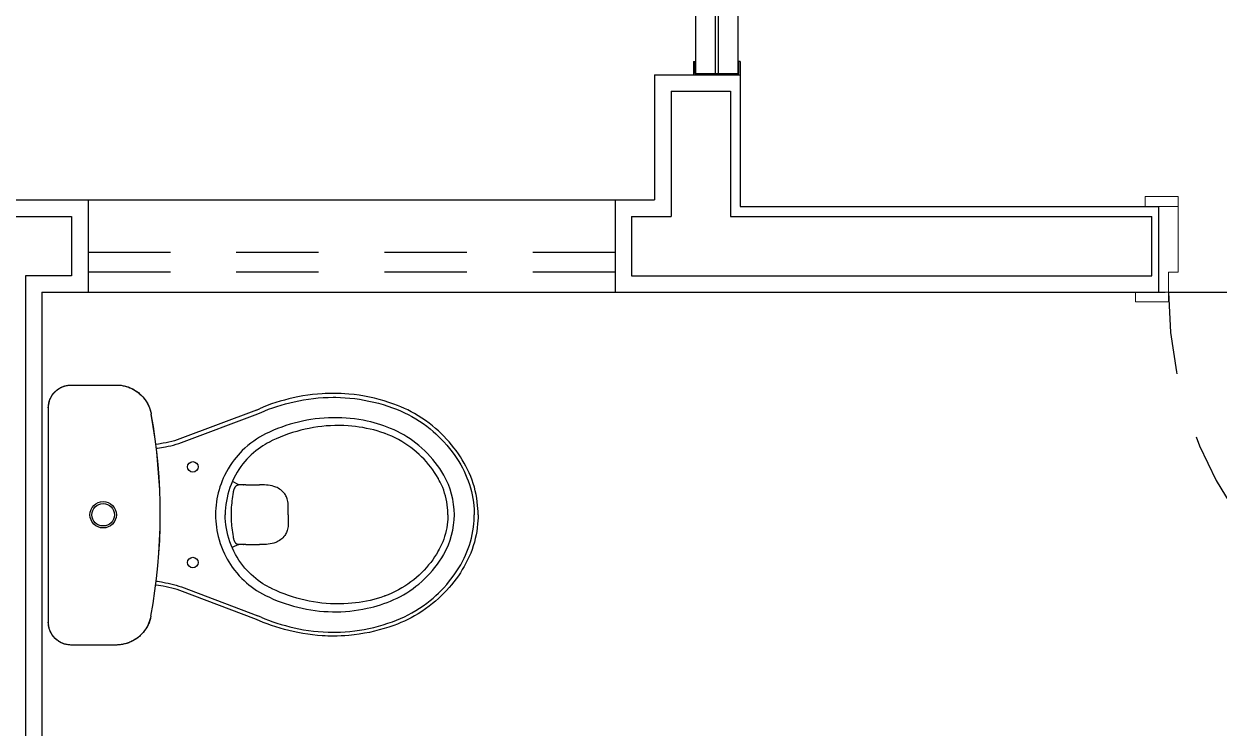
# Model space of a CAD drawing. Header units: millimetres. Extents: x 188.6 to 263.2, y 40.1 to 120.1.
# Drawn here: x 189.582 to 191.396, y 115.987 to 117.057 of the extents above; entities that cross this region are included whole.
import ezdxf

# ---------------------------------------------------------------- set-up
doc = ezdxf.new("R2010")
doc.units = ezdxf.units.MM
doc.linetypes.add('XREF-TIPO$0$HIDDEN2', pattern=[0.1875, 0.125, -0.0625])
doc.layers.add('ARQ', color=8, linetype='Continuous')

# ---------------------------------------------------------------- blocks, each defined once
blk = doc.blocks.new('XREF-TIPO$0$P909+cd00_p-flat-1')
at = {"color": 0}
for p, q in [((0.162, 0), (-0.162, 0)), ((0.162, 0), (0.162, -0.0003)), ((-0.1633, -0.0003), (-0.1633, -0.0003)), ((0.162, -0.0003), (0.162, -0.0003)), ((-0.1982, -0.1031), (-0.1982, -0.0352)), ((-0.1982, -0.0352), (-0.1982, -0.0352)), ((-0.1982, -0.1031), (-0.1982, -0.0352)), ((0.1968, -0.0352), (0.1968, -0.1036)), ((0.1968, -0.0352), (0.1968, -0.0352)), ((0.1968, -0.0352), (0.1968, -0.1036)), ((-0.1982, -0.1031), (-0.1982, -0.1031)), ((0.1968, -0.1036), (0.1968, -0.1036)), ((-0.1542, -0.156), (-0.1542, -0.1561)), ((0.1527, -0.1565), (0.1527, -0.1565)), ((-0.1593, -0.3162), (-0.1154, -0.2002)), ((-0.1099, -0.2023), (-0.1537, -0.3183)), ((0.1094, -0.2023), (0.1532, -0.3183)), ((0.1588, -0.3162), (0.115, -0.2002)), ((-0.0002, -0.2691), (-0.0002, -0.2689)), ((-0.0454, -0.2892), (-0.0499, -0.2795)), ((-0.0455, -0.2967), (-0.0455, -0.2893)), ((0.045, -0.2893), (0.0503, -0.2799)), ((0.045, -0.2967), (0.045, -0.2893)), ((-0.0455, -0.2967), (-0.0455, -0.2969)), ((-0.0455, -0.2969), (-0.0455, -0.2967)), ((-0.0455, -0.3002), (-0.0455, -0.2969)), ((-0.0455, -0.3002), (-0.0455, -0.3208)), ((0.045, -0.2967), (0.045, -0.2969)), ((0.045, -0.2969), (0.045, -0.2967)), ((0.045, -0.3002), (0.045, -0.2969)), ((0.045, -0.3002), (0.045, -0.3208)), ((-0.0455, -0.3283), (-0.0455, -0.3208)), ((0.045, -0.3283), (0.045, -0.3208)), ((0.1611, -0.3201), (0.1611, -0.3201)), ((-0.1109, -0.3364), (-0.1107, -0.3361)), ((-0.1105, -0.3363), (-0.1107, -0.3366)), ((0.1102, -0.3366), (0.11, -0.3363)), ((0.1104, -0.3364), (0.1102, -0.3361)), ((-0.0002, -0.3643), (-0.0158, -0.3643)), ((-0.0002, -0.3643), (0.0153, -0.3643)), ((-0.1236, -0.5115), (-0.1237, -0.5111)), ((-0.1235, -0.5111), (-0.1234, -0.5114)), ((0.1229, -0.5114), (0.123, -0.5111)), ((0.1231, -0.5115), (0.1232, -0.5111)), ((-0.0551, -0.5924), (-0.0556, -0.5922)), ((-0.0555, -0.5921), (-0.055, -0.5923)), ((0.0546, -0.5923), (0.055, -0.5921)), ((0.0547, -0.5924), (0.0551, -0.5922)), ((-0.0002, -0.607), (-0.0002, -0.6069)), ((-0.0002, -0.607), (-0.0002, -0.607))]:
    blk.add_line(p, q, dxfattribs=at)
for points in [[(-0.1982, -0.0352, 0), (-0.198, -0.0318, 0), (-0.1975, -0.0284, 0), (-0.1967, -0.0251, 0), (-0.1955, -0.0219, 0), (-0.1941, -0.0188, 0), (-0.1923, -0.0158, 0), (-0.1903, -0.0131, 0), (-0.188, -0.0106, 0), (-0.1854, -0.0083, 0), (-0.1827, -0.0062, 0), (-0.1797, -0.0045, 0), (-0.1766, -0.003, 0), (-0.1734, -0.0018, 0), (-0.1701, -0.001, 0), (-0.1667, -0.0005, 0), (-0.1633, -0.0003, 0)], [(-0.1982, -0.0352, 0), (-0.1982, -0.0345, 0), (-0.1981, -0.0331, 0), (-0.198, -0.0317, 0), (-0.1978, -0.0303, 0), (-0.1976, -0.029, 0), (-0.1974, -0.0276, 0), (-0.197, -0.0263, 0), (-0.1967, -0.025, 0), (-0.1962, -0.0236, 0), (-0.1957, -0.0224, 0), (-0.1952, -0.0211, 0), (-0.1946, -0.0198, 0), (-0.194, -0.0186, 0), (-0.1933, -0.0174, 0), (-0.1926, -0.0163, 0), (-0.1918, -0.0151, 0), (-0.191, -0.014, 0), (-0.1902, -0.0129, 0), (-0.1893, -0.0119, 0), (-0.1883, -0.0109, 0), (-0.1874, -0.0099, 0), (-0.1864, -0.009, 0), (-0.1853, -0.0081, 0), (-0.1842, -0.0073, 0), (-0.1831, -0.0065, 0), (-0.182, -0.0057, 0), (-0.1808, -0.005, 0), (-0.1796, -0.0043, 0), (-0.1784, -0.0037, 0), (-0.1771, -0.0032, 0), (-0.1758, -0.0026, 0), (-0.1745, -0.0022, 0), (-0.1732, -0.0018, 0), (-0.1719, -0.0014, 0), (-0.1706, -0.0011, 0), (-0.1692, -0.0008, 0), (-0.1678, -0.0006, 0), (-0.1665, -0.0005, 0), (-0.1651, -0.0004, 0), (-0.1637, -0.0003, 0), (-0.1633, -0.0003, 0)], [(0.162, -0.0003, 0), (0.1654, -0.0005, 0), (0.1687, -0.001, 0), (0.1721, -0.0018, 0), (0.1753, -0.003, 0), (0.1784, -0.0045, 0), (0.1813, -0.0062, 0), (0.1841, -0.0083, 0), (0.1866, -0.0106, 0), (0.1889, -0.0131, 0), (0.191, -0.0158, 0), (0.1927, -0.0188, 0), (0.1942, -0.0219, 0), (0.1953, -0.0251, 0), (0.1962, -0.0284, 0), (0.1967, -0.0318, 0), (0.1968, -0.0352, 0)], [(0.162, -0.0003, 0), (0.1627, -0.0003, 0), (0.1641, -0.0004, 0), (0.1655, -0.0005, 0), (0.1668, -0.0007, 0), (0.1682, -0.0009, 0), (0.1696, -0.0012, 0), (0.1709, -0.0015, 0), (0.1722, -0.0019, 0), (0.1735, -0.0023, 0), (0.1748, -0.0028, 0), (0.1761, -0.0033, 0), (0.1773, -0.0039, 0), (0.1786, -0.0045, 0), (0.1798, -0.0052, 0), (0.1809, -0.0059, 0), (0.1821, -0.0067, 0), (0.1832, -0.0075, 0), (0.1842, -0.0083, 0), (0.1853, -0.0092, 0), (0.1863, -0.0102, 0), (0.1873, -0.0111, 0), (0.1882, -0.0122, 0), (0.1891, -0.0132, 0), (0.1899, -0.0143, 0), (0.1907, -0.0154, 0), (0.1915, -0.0166, 0), (0.1922, -0.0177, 0), (0.1928, -0.0189, 0), (0.1934, -0.0202, 0), (0.194, -0.0214, 0), (0.1945, -0.0227, 0), (0.195, -0.024, 0), (0.1954, -0.0253, 0), (0.1958, -0.0266, 0), (0.1961, -0.028, 0), (0.1963, -0.0293, 0), (0.1965, -0.0307, 0), (0.1967, -0.0321, 0), (0.1968, -0.0334, 0), (0.1968, -0.0348, 0), (0.1968, -0.0352, 0)], [(-0.1542, -0.156, 0), (-0.1571, -0.1554, 0), (-0.16, -0.1546, 0), (-0.1629, -0.1536, 0), (-0.1657, -0.1525, 0), (-0.1685, -0.1512, 0), (-0.1712, -0.1498, 0), (-0.1737, -0.1482, 0), (-0.1762, -0.1465, 0), (-0.1786, -0.1446, 0), (-0.1809, -0.1426, 0), (-0.1831, -0.1405, 0), (-0.1851, -0.1383, 0), (-0.187, -0.136, 0), (-0.1888, -0.1335, 0), (-0.1904, -0.131, 0), (-0.1919, -0.1284, 0), (-0.1932, -0.1256, 0), (-0.1944, -0.1229, 0), (-0.1955, -0.1201, 0), (-0.1963, -0.1172, 0), (-0.197, -0.1142, 0), (-0.1976, -0.1113, 0), (-0.1979, -0.1083, 0), (-0.1981, -0.1053, 0), (-0.1982, -0.1031, 0)], [(-0.1542, -0.1561, 0), (-0.1544, -0.156, 0), (-0.1561, -0.1557, 0), (-0.1578, -0.1553, 0), (-0.1594, -0.1548, 0), (-0.1611, -0.1543, 0), (-0.1627, -0.1538, 0), (-0.1643, -0.1532, 0), (-0.1658, -0.1525, 0), (-0.1674, -0.1518, 0), (-0.1689, -0.151, 0), (-0.1704, -0.1502, 0), (-0.1719, -0.1494, 0), (-0.1734, -0.1485, 0), (-0.1748, -0.1475, 0), (-0.1762, -0.1466, 0), (-0.1775, -0.1455, 0), (-0.1789, -0.1445, 0), (-0.1802, -0.1434, 0), (-0.1814, -0.1422, 0), (-0.1826, -0.141, 0), (-0.1838, -0.1398, 0), (-0.185, -0.1385, 0), (-0.1861, -0.1372, 0), (-0.1871, -0.1359, 0), (-0.1881, -0.1345, 0), (-0.1891, -0.1331, 0), (-0.19, -0.1317, 0), (-0.1909, -0.1302, 0), (-0.1917, -0.1287, 0), (-0.1925, -0.1272, 0), (-0.1933, -0.1257, 0), (-0.194, -0.1241, 0), (-0.1946, -0.1225, 0), (-0.1952, -0.1209, 0), (-0.1957, -0.1193, 0), (-0.1962, -0.1177, 0), (-0.1966, -0.116, 0), (-0.197, -0.1143, 0), (-0.1973, -0.1127, 0), (-0.1976, -0.111, 0), (-0.1978, -0.1093, 0), (-0.198, -0.1076, 0), (-0.1981, -0.1059, 0), (-0.1982, -0.1042, 0), (-0.1982, -0.1031, 0)], [(0.1968, -0.1036, 0), (0.1967, -0.1066, 0), (0.1965, -0.1096, 0), (0.1961, -0.1126, 0), (0.1955, -0.1156, 0), (0.1947, -0.1185, 0), (0.1938, -0.1214, 0), (0.1927, -0.1242, 0), (0.1915, -0.127, 0), (0.1901, -0.1297, 0), (0.1885, -0.1323, 0), (0.1868, -0.1348, 0), (0.185, -0.1372, 0), (0.1831, -0.1395, 0), (0.181, -0.1417, 0), (0.1788, -0.1438, 0), (0.1765, -0.1457, 0), (0.1741, -0.1476, 0), (0.1715, -0.1492, 0), (0.169, -0.1507, 0), (0.1663, -0.1521, 0), (0.1635, -0.1533, 0), (0.1607, -0.1544, 0), (0.1578, -0.1553, 0), (0.1549, -0.1561, 0), (0.1527, -0.1565, 0)], [(0.1968, -0.1036, 0), (0.1968, -0.1038, 0), (0.1968, -0.1055, 0), (0.1967, -0.1072, 0), (0.1966, -0.1089, 0), (0.1964, -0.1107, 0), (0.1961, -0.1123, 0), (0.1958, -0.114, 0), (0.1955, -0.1157, 0), (0.1951, -0.1173, 0), (0.1946, -0.119, 0), (0.1941, -0.1206, 0), (0.1935, -0.1222, 0), (0.1929, -0.1238, 0), (0.1922, -0.1254, 0), (0.1915, -0.127, 0), (0.1908, -0.1285, 0), (0.19, -0.13, 0), (0.1891, -0.1314, 0), (0.1882, -0.1329, 0), (0.1872, -0.1343, 0), (0.1862, -0.1357, 0), (0.1852, -0.1371, 0), (0.1841, -0.1384, 0), (0.183, -0.1397, 0), (0.1818, -0.1409, 0), (0.1806, -0.1421, 0), (0.1794, -0.1433, 0), (0.1781, -0.1444, 0), (0.1768, -0.1455, 0), (0.1755, -0.1465, 0), (0.1741, -0.1476, 0), (0.1727, -0.1485, 0), (0.1713, -0.1494, 0), (0.1698, -0.1503, 0), (0.1683, -0.1511, 0), (0.1668, -0.1519, 0), (0.1652, -0.1526, 0), (0.1636, -0.1533, 0), (0.1621, -0.1539, 0), (0.1604, -0.1545, 0), (0.1588, -0.155, 0), (0.1572, -0.1555, 0), (0.1555, -0.1559, 0), (0.1538, -0.1563, 0), (0.1527, -0.1565, 0)], [(-0.1154, -0.2002, 0), (-0.1154, -0.2002, 0), (-0.114, -0.1961, 0), (-0.1127, -0.1919, 0), (-0.1116, -0.1877, 0), (-0.1106, -0.1834, 0), (-0.1097, -0.1791, 0), (-0.1089, -0.1747, 0), (-0.1077, -0.1674, 0), (-0.1071, -0.1634, 0)], [(-0.1011, -0.1641, 0), (-0.1014, -0.1661, 0), (-0.1024, -0.1722, 0), (-0.1035, -0.1783, 0), (-0.1043, -0.1824, 0), (-0.1051, -0.1864, 0), (-0.1061, -0.1904, 0), (-0.1072, -0.1944, 0), (-0.1085, -0.1984, 0), (-0.1099, -0.2023, 0)], [(0.1007, -0.1643, 0), (0.101, -0.1661, 0), (0.1019, -0.1722, 0), (0.103, -0.1783, 0), (0.1038, -0.1824, 0), (0.1046, -0.1864, 0), (0.1056, -0.1904, 0), (0.1067, -0.1944, 0), (0.108, -0.1984, 0), (0.1094, -0.2023, 0)], [(0.115, -0.2002, 0), (0.115, -0.2002, 0), (0.1135, -0.1961, 0), (0.1122, -0.1919, 0), (0.1111, -0.1877, 0), (0.1101, -0.1834, 0), (0.1092, -0.1791, 0), (0.1084, -0.1747, 0), (0.1072, -0.1674, 0), (0.1066, -0.1636, 0)], [(-0.0002, -0.2542, 0), (-0.005, -0.2543, 0), (-0.0098, -0.2545, 0), (-0.0145, -0.2549, 0), (-0.0192, -0.2555, 0), (-0.024, -0.2563, 0), (-0.0288, -0.2572, 0), (-0.0335, -0.2583, 0), (-0.0382, -0.2596, 0), (-0.0437, -0.2613, 0), (-0.049, -0.2632, 0), (-0.0543, -0.2653, 0), (-0.0595, -0.2677, 0), (-0.0637, -0.2698, 0), (-0.0678, -0.272, 0), (-0.0719, -0.2744, 0), (-0.0758, -0.2769, 0), (-0.0797, -0.2796, 0), (-0.0843, -0.283, 0), (-0.0887, -0.2866, 0), (-0.093, -0.2903, 0), (-0.0971, -0.2943, 0), (-0.1003, -0.2976, 0), (-0.1035, -0.3011, 0), (-0.1065, -0.3047, 0), (-0.1094, -0.3084, 0), (-0.1122, -0.3122, 0), (-0.1151, -0.3165, 0), (-0.1179, -0.3209, 0), (-0.1205, -0.3254, 0), (-0.1229, -0.33, 0)], [(-0.1107, -0.3361, 0), (-0.1107, -0.3361, 0), (-0.1089, -0.3327, 0), (-0.107, -0.3294, 0), (-0.105, -0.3262, 0), (-0.1025, -0.3224, 0), (-0.0999, -0.3188, 0), (-0.0972, -0.3153, 0), (-0.0943, -0.3118, 0), (-0.0912, -0.3084, 0), (-0.0881, -0.3051, 0), (-0.0847, -0.3019, 0), (-0.0813, -0.2989, 0), (-0.0774, -0.2956, 0), (-0.0733, -0.2926, 0), (-0.0692, -0.2897, 0), (-0.0649, -0.2869, 0), (-0.0604, -0.2844, 0), (-0.0558, -0.282, 0), (-0.0512, -0.2798, 0), (-0.0464, -0.2777, 0), (-0.0414, -0.2759, 0), (-0.0364, -0.2742, 0), (-0.0312, -0.2728, 0), (-0.0261, -0.2716, 0), (-0.021, -0.2706, 0), (-0.0158, -0.2699, 0), (-0.0106, -0.2693, 0), (-0.0054, -0.269, 0), (-0.0002, -0.2689, 0)], [(0.1224, -0.33, 0), (0.12, -0.3254, 0), (0.1174, -0.3209, 0), (0.1146, -0.3165, 0), (0.1117, -0.3122, 0), (0.1083, -0.3076, 0), (0.1047, -0.3031, 0), (0.101, -0.2989, 0), (0.0971, -0.2947, 0), (0.0937, -0.2915, 0), (0.0902, -0.2883, 0), (0.0867, -0.2853, 0), (0.083, -0.2824, 0), (0.0792, -0.2796, 0), (0.0745, -0.2764, 0), (0.0697, -0.2734, 0), (0.0647, -0.2706, 0), (0.0596, -0.268, 0), (0.0554, -0.266, 0), (0.051, -0.2642, 0), (0.0467, -0.2625, 0), (0.0422, -0.2609, 0), (0.0377, -0.2596, 0), (0.0331, -0.2583, 0), (0.0285, -0.2573, 0), (0.0238, -0.2563, 0), (0.0191, -0.2556, 0), (0.0143, -0.255, 0), (0.0095, -0.2545, 0), (0.0046, -0.2543, 0), (-0.0002, -0.2542, 0)], [(0.1102, -0.3361, 0), (0.1102, -0.3361, 0), (0.1084, -0.3327, 0), (0.1065, -0.3294, 0), (0.1045, -0.3262, 0), (0.102, -0.3224, 0), (0.0994, -0.3188, 0), (0.0967, -0.3153, 0), (0.0938, -0.3118, 0), (0.0908, -0.3084, 0), (0.0876, -0.3051, 0), (0.0843, -0.3019, 0), (0.0808, -0.2989, 0), (0.0769, -0.2956, 0), (0.0729, -0.2926, 0), (0.0687, -0.2897, 0), (0.0644, -0.2869, 0), (0.0599, -0.2844, 0), (0.0553, -0.282, 0), (0.0507, -0.2798, 0), (0.0459, -0.2777, 0), (0.0409, -0.2759, 0), (0.0359, -0.2742, 0), (0.0308, -0.2728, 0), (0.0256, -0.2716, 0), (0.0205, -0.2706, 0), (0.0153, -0.2699, 0), (0.0101, -0.2693, 0), (0.005, -0.269, 0), (-0.0002, -0.2689, 0)], [(-0.043, -0.2844, 0), (-0.0431, -0.2844, 0), (-0.0434, -0.2847, 0), (-0.0437, -0.2851, 0), (-0.044, -0.2855, 0), (-0.0443, -0.286, 0), (-0.0446, -0.2865, 0), (-0.0449, -0.2871, 0), (-0.0451, -0.2878, 0), (-0.0453, -0.2885, 0), (-0.0454, -0.2892, 0), (-0.0455, -0.2893, 0)], [(-0.0349, -0.281, 0), (-0.0353, -0.2811, 0), (-0.036, -0.2813, 0), (-0.0367, -0.2814, 0), (-0.0374, -0.2817, 0), (-0.0382, -0.2819, 0), (-0.0388, -0.2821, 0), (-0.0395, -0.2824, 0), (-0.0401, -0.2827, 0), (-0.0407, -0.283, 0), (-0.0413, -0.2833, 0), (-0.0419, -0.2837, 0), (-0.0425, -0.284, 0), (-0.043, -0.2844, 0)], [(-0.0002, -0.2778, 0), (-0.0016, -0.2778, 0), (-0.0046, -0.2778, 0), (-0.0077, -0.2779, 0), (-0.0108, -0.2781, 0), (-0.014, -0.2783, 0), (-0.0171, -0.2786, 0), (-0.0203, -0.2789, 0), (-0.0236, -0.2793, 0), (-0.0268, -0.2797, 0), (-0.0301, -0.2802, 0), (-0.0333, -0.2807, 0), (-0.0349, -0.281, 0)], [(0.0344, -0.281, 0), (0.034, -0.281, 0), (0.0307, -0.2804, 0), (0.0274, -0.2799, 0), (0.0241, -0.2794, 0), (0.0209, -0.279, 0), (0.0176, -0.2787, 0), (0.0144, -0.2784, 0), (0.0112, -0.2781, 0), (0.008, -0.278, 0), (0.0049, -0.2778, 0), (0.0017, -0.2778, 0), (-0.0002, -0.2778, 0)], [(0.0425, -0.2844, 0), (0.0422, -0.2842, 0), (0.0416, -0.2838, 0), (0.0411, -0.2834, 0), (0.0405, -0.2831, 0), (0.0398, -0.2828, 0), (0.0392, -0.2825, 0), (0.0385, -0.2822, 0), (0.0378, -0.2819, 0), (0.0371, -0.2817, 0), (0.0364, -0.2815, 0), (0.0357, -0.2813, 0), (0.0349, -0.2811, 0), (0.0344, -0.281, 0)], [(0.045, -0.2893, 0), (0.0448, -0.2885, 0), (0.0446, -0.2878, 0), (0.0444, -0.2871, 0), (0.0441, -0.2865, 0), (0.0438, -0.2859, 0), (0.0435, -0.2854, 0), (0.0432, -0.285, 0), (0.0428, -0.2847, 0), (0.0425, -0.2844, 0), (0.0425, -0.2844, 0)], [(-0.0455, -0.2967, 0), (-0.0455, -0.2967, 0)], [(0.045, -0.2967, 0), (0.045, -0.2967, 0)], [(-0.1777, -0.372, 0), (-0.1777, -0.372, 0), (-0.1762, -0.3654, 0), (-0.1745, -0.3588, 0), (-0.1726, -0.3522, 0), (-0.1706, -0.3456, 0), (-0.1685, -0.3391, 0), (-0.1661, -0.3327, 0), (-0.1638, -0.3267, 0), (-0.1612, -0.3208, 0)], [(-0.1558, -0.3233, 0), (-0.1582, -0.329, 0), (-0.1605, -0.3348, 0), (-0.1628, -0.3411, 0), (-0.1649, -0.3474, 0), (-0.1669, -0.3538, 0), (-0.1687, -0.3603, 0), (-0.1704, -0.3668, 0), (-0.1719, -0.3733, 0)], [(0.1553, -0.3233, 0), (0.1577, -0.329, 0), (0.16, -0.3348, 0), (0.1623, -0.3411, 0), (0.1644, -0.3474, 0), (0.1664, -0.3538, 0), (0.1682, -0.3603, 0), (0.1699, -0.3668, 0), (0.1714, -0.3733, 0)], [(0.1773, -0.372, 0), (0.1773, -0.372, 0), (0.1757, -0.3654, 0), (0.174, -0.3588, 0), (0.1721, -0.3522, 0), (0.1701, -0.3456, 0), (0.168, -0.3391, 0), (0.1656, -0.3327, 0), (0.1633, -0.3267, 0), (0.1607, -0.3208, 0)], [(-0.1229, -0.33, 0), (-0.1257, -0.3359, 0), (-0.1284, -0.3418, 0), (-0.1309, -0.3478, 0), (-0.1332, -0.3539, 0), (-0.1353, -0.3601, 0), (-0.1373, -0.3663, 0), (-0.1392, -0.3727, 0), (-0.1409, -0.3792, 0), (-0.1424, -0.3857, 0), (-0.1437, -0.3923, 0), (-0.1448, -0.3989, 0), (-0.1458, -0.4055, 0), (-0.1465, -0.412, 0), (-0.147, -0.4185, 0), (-0.1474, -0.425, 0), (-0.1476, -0.4316, 0), (-0.1476, -0.4381, 0), (-0.1475, -0.4446, 0), (-0.1471, -0.4513, 0), (-0.1465, -0.458, 0), (-0.1458, -0.4647, 0), (-0.1448, -0.4714, 0), (-0.1437, -0.478, 0), (-0.1423, -0.4846, 0), (-0.1412, -0.4897, 0), (-0.1399, -0.4947, 0), (-0.1384, -0.4998, 0), (-0.1369, -0.5048, 0), (-0.1352, -0.5098, 0), (-0.1334, -0.5148, 0)], [(-0.1237, -0.5111, 0), (-0.1237, -0.5111, 0), (-0.1241, -0.5101, 0), (-0.1259, -0.5049, 0), (-0.1275, -0.4996, 0), (-0.129, -0.4943, 0), (-0.1303, -0.4889, 0), (-0.1315, -0.4835, 0), (-0.1326, -0.478, 0), (-0.1335, -0.4724, 0), (-0.1342, -0.4668, 0), (-0.1348, -0.4612, 0), (-0.1353, -0.4556, 0), (-0.1357, -0.4489, 0), (-0.1358, -0.4422, 0), (-0.1358, -0.4355, 0), (-0.1355, -0.4289, 0), (-0.1351, -0.4222, 0), (-0.1344, -0.4158, 0), (-0.1336, -0.4093, 0), (-0.1327, -0.4029, 0), (-0.1315, -0.3965, 0), (-0.1302, -0.3902, 0), (-0.1287, -0.3839, 0), (-0.1269, -0.3775, 0), (-0.125, -0.3711, 0), (-0.1229, -0.3647, 0), (-0.1206, -0.3585, 0), (-0.1182, -0.3523, 0), (-0.1155, -0.3461, 0), (-0.1133, -0.3413, 0), (-0.1109, -0.3364, 0)], [(-0.1109, -0.3364, 0), (-0.1108, -0.3365, 0), (-0.1107, -0.3366, 0), (-0.1107, -0.3366, 0), (-0.1107, -0.3366, 0)], [(-0.1105, -0.3363, 0), (-0.1105, -0.3363, 0), (-0.1105, -0.3362, 0), (-0.1106, -0.3362, 0), (-0.1107, -0.3361, 0)], [(-0.0318, -0.3593, 0), (-0.0335, -0.358, 0), (-0.0352, -0.3565, 0), (-0.0367, -0.3549, 0), (-0.0381, -0.3532, 0), (-0.0393, -0.3514, 0), (-0.0404, -0.3495, 0), (-0.0414, -0.3476, 0), (-0.0423, -0.3455, 0), (-0.0433, -0.3428, 0), (-0.0441, -0.34, 0), (-0.0447, -0.3371, 0), (-0.0451, -0.3342, 0), (-0.0454, -0.3313, 0), (-0.0455, -0.3283, 0)], [(0.0313, -0.3593, 0), (0.0331, -0.358, 0), (0.0347, -0.3565, 0), (0.0362, -0.3549, 0), (0.0376, -0.3532, 0), (0.0388, -0.3514, 0), (0.04, -0.3495, 0), (0.0409, -0.3476, 0), (0.0418, -0.3455, 0), (0.0428, -0.3428, 0), (0.0436, -0.34, 0), (0.0442, -0.3371, 0), (0.0446, -0.3342, 0), (0.0449, -0.3313, 0), (0.045, -0.3283, 0)], [(0.11, -0.3363, 0), (0.11, -0.3363, 0), (0.11, -0.3362, 0), (0.1101, -0.3362, 0), (0.1102, -0.3361, 0)], [(0.1104, -0.3364, 0), (0.1103, -0.3365, 0), (0.1102, -0.3366, 0), (0.1102, -0.3366, 0), (0.1102, -0.3366, 0)], [(0.1232, -0.5111, 0), (0.1232, -0.5111, 0), (0.1236, -0.5101, 0), (0.1254, -0.5049, 0), (0.127, -0.4996, 0), (0.1285, -0.4943, 0), (0.1298, -0.4889, 0), (0.131, -0.4835, 0), (0.1321, -0.478, 0), (0.133, -0.4724, 0), (0.1337, -0.4668, 0), (0.1344, -0.4612, 0), (0.1348, -0.4556, 0), (0.1352, -0.4489, 0), (0.1353, -0.4422, 0), (0.1353, -0.4355, 0), (0.135, -0.4289, 0), (0.1346, -0.4222, 0), (0.1339, -0.4158, 0), (0.1331, -0.4093, 0), (0.1322, -0.4029, 0), (0.131, -0.3965, 0), (0.1297, -0.3902, 0), (0.1282, -0.3839, 0), (0.1264, -0.3775, 0), (0.1245, -0.3711, 0), (0.1224, -0.3647, 0), (0.1201, -0.3585, 0), (0.1177, -0.3523, 0), (0.115, -0.3461, 0), (0.1128, -0.3413, 0), (0.1104, -0.3364, 0)], [(0.133, -0.5148, 0), (0.1347, -0.5099, 0), (0.1364, -0.5049, 0), (0.1379, -0.4999, 0), (0.1394, -0.4948, 0), (0.1407, -0.4897, 0), (0.1419, -0.4846, 0), (0.1432, -0.4782, 0), (0.1443, -0.4717, 0), (0.1452, -0.4653, 0), (0.146, -0.4588, 0), (0.1465, -0.4523, 0), (0.1469, -0.4458, 0), (0.1471, -0.4391, 0), (0.1471, -0.4323, 0), (0.147, -0.4256, 0), (0.1466, -0.4189, 0), (0.146, -0.4122, 0), (0.1453, -0.4055, 0), (0.1444, -0.3991, 0), (0.1433, -0.3927, 0), (0.142, -0.3863, 0), (0.1406, -0.3799, 0), (0.139, -0.3736, 0), (0.1372, -0.3674, 0), (0.1352, -0.361, 0), (0.133, -0.3546, 0), (0.1306, -0.3484, 0), (0.128, -0.3422, 0), (0.1253, -0.3361, 0), (0.1224, -0.33, 0)], [(-0.0158, -0.3643, 0), (-0.018, -0.3643, 0), (-0.0201, -0.364, 0), (-0.0222, -0.3636, 0), (-0.0242, -0.3631, 0), (-0.0258, -0.3625, 0), (-0.0274, -0.3619, 0), (-0.0289, -0.3611, 0), (-0.0304, -0.3603, 0), (-0.0318, -0.3593, 0)], [(0.0153, -0.3643, 0), (0.0175, -0.3643, 0), (0.0197, -0.364, 0), (0.0217, -0.3636, 0), (0.0237, -0.3631, 0), (0.0253, -0.3625, 0), (0.0269, -0.3619, 0), (0.0284, -0.3611, 0), (0.0299, -0.3603, 0), (0.0313, -0.3593, 0)], [(-0.1846, -0.4328, 0), (-0.1846, -0.4328, 0), (-0.1846, -0.4287, 0), (-0.1845, -0.4245, 0), (-0.1843, -0.4204, 0), (-0.1841, -0.4162, 0), (-0.1836, -0.4088, 0), (-0.1828, -0.4014, 0), (-0.1819, -0.3941, 0), (-0.1807, -0.3867, 0), (-0.1793, -0.3793, 0), (-0.1777, -0.372, 0)], [(-0.1719, -0.3733, 0), (-0.1735, -0.3806, 0), (-0.1749, -0.3879, 0), (-0.176, -0.3953, 0), (-0.177, -0.4027, 0), (-0.1777, -0.4102, 0), (-0.1782, -0.4177, 0), (-0.1785, -0.4252, 0), (-0.1786, -0.4328, 0)], [(0.1714, -0.3733, 0), (0.173, -0.3806, 0), (0.1744, -0.3879, 0), (0.1755, -0.3953, 0), (0.1765, -0.4027, 0), (0.1772, -0.4102, 0), (0.1777, -0.4177, 0), (0.178, -0.4252, 0), (0.1781, -0.4328, 0)], [(0.1841, -0.4328, 0), (0.1841, -0.4328, 0), (0.1841, -0.4287, 0), (0.184, -0.4245, 0), (0.1838, -0.4204, 0), (0.1836, -0.4162, 0), (0.1831, -0.4088, 0), (0.1823, -0.4014, 0), (0.1814, -0.3941, 0), (0.1802, -0.3867, 0), (0.1788, -0.3793, 0), (0.1773, -0.372, 0)], [(-0.0002, -0.6528, 0), (-0.0049, -0.6527, 0), (-0.0096, -0.6525, 0), (-0.0143, -0.6521, 0), (-0.0199, -0.6515, 0), (-0.0255, -0.6507, 0), (-0.031, -0.6497, 0), (-0.0365, -0.6485, 0), (-0.0419, -0.6471, 0), (-0.0475, -0.6455, 0), (-0.053, -0.6436, 0), (-0.0584, -0.6416, 0), (-0.0637, -0.6393, 0), (-0.069, -0.6369, 0), (-0.074, -0.6344, 0), (-0.0788, -0.6317, 0), (-0.0836, -0.6288, 0), (-0.0883, -0.6259, 0), (-0.0929, -0.6228, 0), (-0.0976, -0.6195, 0), (-0.1021, -0.616, 0), (-0.1066, -0.6125, 0), (-0.1109, -0.6088, 0), (-0.1151, -0.605, 0), (-0.1194, -0.601, 0), (-0.1235, -0.5969, 0), (-0.1275, -0.5926, 0), (-0.1313, -0.5882, 0), (-0.1351, -0.5838, 0), (-0.1392, -0.5785, 0), (-0.1432, -0.5731, 0), (-0.147, -0.5676, 0), (-0.1506, -0.5619, 0), (-0.154, -0.5561, 0), (-0.1567, -0.5511, 0), (-0.1593, -0.546, 0), (-0.1618, -0.5408, 0), (-0.1641, -0.5355, 0), (-0.1663, -0.5302, 0), (-0.1684, -0.5248, 0), (-0.1709, -0.5175, 0), (-0.1732, -0.5102, 0), (-0.1753, -0.5028, 0), (-0.1772, -0.4953, 0), (-0.1789, -0.4878, 0), (-0.1804, -0.4802, 0), (-0.1817, -0.4724, 0), (-0.1827, -0.4646, 0), (-0.1835, -0.4567, 0), (-0.184, -0.4507, 0), (-0.1843, -0.4448, 0), (-0.1845, -0.4388, 0), (-0.1846, -0.4328, 0)], [(-0.1786, -0.4328, 0), (-0.1786, -0.4367, 0), (-0.1784, -0.4439, 0), (-0.178, -0.4511, 0), (-0.1774, -0.4583, 0), (-0.1766, -0.4655, 0), (-0.1756, -0.4726, 0), (-0.1744, -0.4798, 0), (-0.173, -0.487, 0), (-0.1713, -0.4943, 0), (-0.1695, -0.5015, 0), (-0.1675, -0.5087, 0), (-0.1652, -0.5157, 0), (-0.1628, -0.5228, 0), (-0.1604, -0.5288, 0), (-0.1579, -0.5348, 0), (-0.1552, -0.5408, 0), (-0.1523, -0.5466, 0), (-0.1493, -0.5524, 0), (-0.1459, -0.5581, 0), (-0.1423, -0.5638, 0), (-0.1385, -0.5693, 0), (-0.1346, -0.5748, 0), (-0.1305, -0.58, 0), (-0.1268, -0.5844, 0), (-0.1231, -0.5886, 0), (-0.1192, -0.5927, 0), (-0.1152, -0.5967, 0), (-0.1111, -0.6006, 0), (-0.1061, -0.6051, 0), (-0.1009, -0.6094, 0), (-0.0955, -0.6136, 0), (-0.0901, -0.6175, 0), (-0.0855, -0.6206, 0), (-0.0809, -0.6236, 0), (-0.0761, -0.6264, 0), (-0.0713, -0.6291, 0), (-0.0664, -0.6315, 0), (-0.0615, -0.6338, 0), (-0.0565, -0.6359, 0), (-0.0515, -0.6378, 0), (-0.0464, -0.6396, 0), (-0.0412, -0.6411, 0), (-0.0358, -0.6426, 0), (-0.0303, -0.6438, 0), (-0.0249, -0.6448, 0), (-0.0193, -0.6456, 0), (-0.0138, -0.6462, 0), (-0.0093, -0.6466, 0), (-0.0048, -0.6468, 0), (-0.0002, -0.6469, 0)], [(-0.0002, -0.6528, 0), (0.0045, -0.6527, 0), (0.0092, -0.6525, 0), (0.0138, -0.6521, 0), (0.0194, -0.6515, 0), (0.025, -0.6507, 0), (0.0305, -0.6497, 0), (0.036, -0.6485, 0), (0.0414, -0.6471, 0), (0.047, -0.6455, 0), (0.0525, -0.6436, 0), (0.0579, -0.6416, 0), (0.0632, -0.6393, 0), (0.0685, -0.6369, 0), (0.0735, -0.6344, 0), (0.0783, -0.6317, 0), (0.0831, -0.6288, 0), (0.0878, -0.6259, 0), (0.0925, -0.6228, 0), (0.0971, -0.6195, 0), (0.1016, -0.616, 0), (0.1061, -0.6125, 0), (0.1104, -0.6088, 0), (0.1146, -0.605, 0), (0.1189, -0.601, 0), (0.123, -0.5969, 0), (0.127, -0.5926, 0), (0.1309, -0.5882, 0), (0.1346, -0.5838, 0), (0.1387, -0.5785, 0), (0.1427, -0.5731, 0), (0.1465, -0.5676, 0), (0.1501, -0.5619, 0), (0.1535, -0.5561, 0), (0.1562, -0.5511, 0), (0.1589, -0.546, 0), (0.1613, -0.5408, 0), (0.1636, -0.5355, 0), (0.1658, -0.5302, 0), (0.1679, -0.5248, 0), (0.1704, -0.5175, 0), (0.1727, -0.5102, 0), (0.1748, -0.5028, 0), (0.1767, -0.4953, 0), (0.1784, -0.4878, 0), (0.1799, -0.4802, 0), (0.1812, -0.4724, 0), (0.1822, -0.4646, 0), (0.183, -0.4567, 0), (0.1835, -0.4507, 0), (0.1838, -0.4448, 0), (0.184, -0.4388, 0), (0.1841, -0.4328, 0)], [(0.1781, -0.4328, 0), (0.1781, -0.4367, 0), (0.1779, -0.4439, 0), (0.1775, -0.4511, 0), (0.1769, -0.4583, 0), (0.1761, -0.4655, 0), (0.1751, -0.4726, 0), (0.1739, -0.4798, 0), (0.1725, -0.487, 0), (0.1709, -0.4943, 0), (0.169, -0.5015, 0), (0.167, -0.5087, 0), (0.1647, -0.5157, 0), (0.1623, -0.5228, 0), (0.16, -0.5288, 0), (0.1574, -0.5348, 0), (0.1547, -0.5408, 0), (0.1519, -0.5466, 0), (0.1488, -0.5524, 0), (0.1454, -0.5581, 0), (0.1418, -0.5638, 0), (0.1381, -0.5693, 0), (0.1341, -0.5748, 0), (0.13, -0.58, 0), (0.1263, -0.5844, 0), (0.1226, -0.5886, 0), (0.1187, -0.5927, 0), (0.1147, -0.5967, 0), (0.1106, -0.6006, 0), (0.1056, -0.6051, 0), (0.1004, -0.6094, 0), (0.0951, -0.6136, 0), (0.0896, -0.6175, 0), (0.085, -0.6206, 0), (0.0804, -0.6236, 0), (0.0756, -0.6264, 0), (0.0708, -0.6291, 0), (0.0659, -0.6315, 0), (0.061, -0.6338, 0), (0.056, -0.6359, 0), (0.051, -0.6378, 0), (0.0459, -0.6396, 0), (0.0407, -0.6411, 0), (0.0353, -0.6426, 0), (0.0299, -0.6438, 0), (0.0244, -0.6448, 0), (0.0188, -0.6456, 0), (0.0133, -0.6462, 0), (0.0088, -0.6466, 0), (0.0043, -0.6468, 0), (-0.0002, -0.6469, 0)], [(-0.1334, -0.5148, 0), (-0.1314, -0.5199, 0), (-0.1292, -0.525, 0), (-0.1269, -0.53, 0), (-0.1244, -0.5349, 0), (-0.1217, -0.5397, 0), (-0.1188, -0.5445, 0), (-0.1157, -0.5493, 0), (-0.1124, -0.554, 0), (-0.109, -0.5585, 0), (-0.1055, -0.5629, 0), (-0.1017, -0.5673, 0), (-0.0977, -0.5716, 0), (-0.0936, -0.5757, 0), (-0.0894, -0.5797, 0), (-0.085, -0.5835, 0), (-0.0803, -0.5873, 0), (-0.0755, -0.5909, 0), (-0.0706, -0.5943, 0), (-0.0656, -0.5976, 0), (-0.0604, -0.6007, 0)], [(-0.1237, -0.5111, 0), (-0.1235, -0.5111, 0), (-0.1235, -0.5111, 0)], [(-0.1236, -0.5115, 0), (-0.1235, -0.5114, 0), (-0.1234, -0.5114, 0), (-0.1234, -0.5114, 0)], [(-0.0556, -0.5922, 0), (-0.0556, -0.5922, 0), (-0.06, -0.5896, 0), (-0.0643, -0.5868, 0), (-0.0685, -0.5839, 0), (-0.0726, -0.5808, 0), (-0.0766, -0.5776, 0), (-0.0806, -0.5742, 0), (-0.0845, -0.5707, 0), (-0.0883, -0.567, 0), (-0.0919, -0.5632, 0), (-0.0954, -0.5593, 0), (-0.0989, -0.555, 0), (-0.1023, -0.5507, 0), (-0.1055, -0.5462, 0), (-0.1086, -0.5416, 0), (-0.1115, -0.5369, 0), (-0.1143, -0.5319, 0), (-0.117, -0.5268, 0), (-0.1194, -0.5216, 0), (-0.1217, -0.5164, 0), (-0.1236, -0.5115, 0)], [(0.0551, -0.5922, 0), (0.0551, -0.5922, 0), (0.0595, -0.5896, 0), (0.0638, -0.5868, 0), (0.068, -0.5839, 0), (0.0721, -0.5808, 0), (0.0761, -0.5776, 0), (0.0801, -0.5742, 0), (0.084, -0.5707, 0), (0.0878, -0.567, 0), (0.0914, -0.5632, 0), (0.0949, -0.5593, 0), (0.0984, -0.555, 0), (0.1018, -0.5507, 0), (0.1051, -0.5462, 0), (0.1081, -0.5416, 0), (0.111, -0.5369, 0), (0.1138, -0.5319, 0), (0.1165, -0.5268, 0), (0.1189, -0.5216, 0), (0.1212, -0.5164, 0), (0.1231, -0.5115, 0)], [(0.0599, -0.6007, 0), (0.0649, -0.5977, 0), (0.0698, -0.5946, 0), (0.0746, -0.5912, 0), (0.0793, -0.5878, 0), (0.0838, -0.5841, 0), (0.0883, -0.5802, 0), (0.0927, -0.5761, 0), (0.097, -0.5718, 0), (0.1011, -0.5674, 0), (0.105, -0.5629, 0), (0.1086, -0.5585, 0), (0.112, -0.5539, 0), (0.1151, -0.5494, 0), (0.1182, -0.5448, 0), (0.121, -0.54, 0), (0.1237, -0.5352, 0), (0.1263, -0.5302, 0), (0.1287, -0.5252, 0), (0.1309, -0.52, 0), (0.133, -0.5148, 0)], [(0.1231, -0.5115, 0), (0.123, -0.5114, 0), (0.1229, -0.5114, 0), (0.1229, -0.5114, 0)], [(0.1232, -0.5111, 0), (0.1231, -0.5111, 0), (0.123, -0.5111, 0)], [(-0.0556, -0.5922, 0), (-0.0555, -0.5921, 0), (-0.0555, -0.5921, 0), (-0.0555, -0.5921, 0)], [(-0.0551, -0.5924, 0), (-0.0551, -0.5923, 0), (-0.0551, -0.5923, 0)], [(-0.0002, -0.607, 0), (-0.0038, -0.607, 0), (-0.0073, -0.6068, 0), (-0.0108, -0.6065, 0), (-0.0154, -0.606, 0), (-0.0199, -0.6052, 0), (-0.0244, -0.6043, 0), (-0.0289, -0.6032, 0), (-0.0332, -0.602, 0), (-0.0374, -0.6006, 0), (-0.0416, -0.599, 0), (-0.0457, -0.5973, 0), (-0.0497, -0.5954, 0), (-0.0524, -0.5939, 0), (-0.0551, -0.5924, 0)], [(-0.0002, -0.607, 0), (0.0033, -0.607, 0), (0.0068, -0.6068, 0), (0.0103, -0.6065, 0), (0.0149, -0.606, 0), (0.0194, -0.6052, 0), (0.024, -0.6043, 0), (0.0284, -0.6032, 0), (0.0327, -0.602, 0), (0.0369, -0.6006, 0), (0.0411, -0.599, 0), (0.0452, -0.5973, 0), (0.0492, -0.5954, 0), (0.052, -0.5939, 0), (0.0547, -0.5924, 0)], [(0.0547, -0.5924, 0), (0.0546, -0.5923, 0), (0.0546, -0.5923, 0)], [(0.0551, -0.5922, 0), (0.055, -0.5921, 0), (0.055, -0.5921, 0), (0.055, -0.5921, 0)]]:
    blk.add_polyline3d(points, dxfattribs=at)
for centre, radius in [((-0.0003, -0.0836), 0.02), ((-0.0003, -0.0836), 0.017), ((-0.0729, -0.2197), 0.00801), ((0.0724, -0.2197), 0.00801)]:
    blk.add_circle(centre, radius, dxfattribs=at)
for centre, radius, start, end in [((-0.162, -0.0251), 0.0251, 89.9975, 101.7343), ((0.162, -0.0252), 0.0252, 75.4972, 90.0015), ((0.162, -0.025), 0.025, 72.4433, 75.4868), ((0.0005, 0.6791), 0.8493, 259.504, 280.3175), ((0.0005, 0.6791), 0.8494, 259.504, 280.3175), ((-0.2357, -0.2867), 0.0819, 335.3949, 338.8845), ((-0.233, -0.2883), 0.0848, 335.6518, 339.2799), ((0.2325, -0.2883), 0.0848, 200.7201, 204.3482), ((0.2352, -0.2867), 0.0819, 201.1155, 204.6051), ((-0.0002, -0.4954), 0.1213, 240.2551, 270.0006), ((-0.0002, -0.4954), 0.1213, 269.9993, 299.7449)]:
    blk.add_arc(centre, radius, start, end, dxfattribs=at)
blk = doc.blocks.new('XREF-TIPO$0$A$C281A5909')
at = {"color": 0}
for p, q in [((0.05, 0.755), (0.08, 0.755)), ((0.05, 0.155), (0.05, 0.755)), ((0.08, 0.755), (0.05, 0.755)), ((0.05, 0.755), (0.05, 0.155)), ((0.08, 0.755), (0.08, 0.155)), ((0.08, 0.155), (0.08, 0.755)), ((0.035, 0.015), (0.035, 0.155)), ((0.08, 0.155), (0.05, 0.155)), ((0.05, 0.155), (0.08, 0.155)), ((0.65, 0.155), (0.08, 0.155)), ((0.665, 0.025), (0.665, 0.155))]:
    blk.add_line(p, q, dxfattribs=at)
at = {"color": 0, "lineweight": 13}
for p, q in [((0, 0.155), (0, 0.17)), ((0, 0.17), (0.05, 0.17)), ((0.65, 0.155), (0.65, 0.17)), ((0.65, 0.17), (0.7, 0.17)), ((0.7, 0.17), (0.7, 0.155)), ((0, 0.155), (0.05, 0.155)), ((0.05, 0.155), (0.035, 0.155)), ((0.05, 0.155), (0.05, 0.125)), ((0.665, 0.155), (0.65, 0.155)), ((0.65, 0.125), (0.65, 0.155)), ((0.65, 0.155), (0.7, 0.155)), ((0.05, 0.125), (0.065, 0.125)), ((0.065, 0.125), (0.065, 0.025)), ((0.635, 0.025), (0.635, 0.125)), ((0.635, 0.125), (0.65, 0.125)), ((0.065, 0.025), (0.015, 0.025)), ((0.035, 0.025), (0.065, 0.025)), ((0.065, 0.025), (0.065, 0.01)), ((0.635, 0.025), (0.665, 0.025)), ((0.635, 0.01), (0.635, 0.025)), ((0.685, 0.025), (0.635, 0.025)), ((0.685, 0.025), (0.685, 0.01)), ((0.015, 0), (0.015, 0.015)), ((0.065, 0.01), (0.015, 0.01)), ((0.685, 0.01), (0.635, 0.01))]:
    blk.add_line(p, q, dxfattribs=at)
at = {"color": 0, "linetype": 'XREF-TIPO$0$HIDDEN2'}
blk.add_arc((0.05, 0.155), 0.6, 0, 90, dxfattribs=at)
blk = doc.blocks.new('XREF-TIPO$0$A$C491F7D64-flat-1')
for p, q in [((-0.057, 0.03), (-0.005, 0.03)), ((-0.057, 0.03), (-0.057, 0)), ((-0.055, 0.028), (-0.019, 0.028)), ((-0.055, 0.002), (-0.055, 0.028)), ((-0.019, 0.028), (-0.019, 0.008)), ((-0.017, 0.03), (-0.017, 0.02)), ((-0.005, 0.02), (-0.017, 0.02)), ((-0.017, 0.02), (-0.017, 0.01)), ((-0.005, 0.0195), (-0.0165, 0.0195)), ((0, 0.0185), (-0.0165, 0.0185)), ((-0.015, 0.028), (-0.015, 0.022)), ((-0.015, 0.028), (-0.007, 0.028)), ((-0.007, 0.022), (-0.015, 0.022)), ((-0.007, 0.028), (-0.007, 0.022)), ((-0.005, 0.03), (-0.005, 0.02)), ((-0.0045, 0.02), (-0.0045, 0.025)), ((0, 0.02), (0, 0.0185)), ((-0.055, 0.002), (-0.007, 0.002)), ((-0.007, 0.008), (-0.019, 0.008)), ((-0.005, 0.01), (-0.017, 0.01)), ((0, 0.0115), (-0.0165, 0.0115)), ((-0.005, 0.0105), (-0.0165, 0.0105)), ((-0.007, 0.008), (-0.007, 0.002)), ((-0.005, 0.01), (-0.005, 0)), ((-0.0045, 0.01), (-0.0045, 0.005)), ((0, 0.01), (0, 0.0115)), ((-0.057, 0), (-0.005, 0)), ((-0.055, 0), (-0.055, 0))]:
    blk.add_line(p, q)
for centre, radius, start, end in [((-0.0165, 0.019), 0.0005, 90, 270), ((-0.005, 0.02), 0.0005, 270, 0), ((-0.005, 0.02), 0.005, 0, 84.2608), ((-0.0165, 0.011), 0.0005, 90, 270), ((-0.005, 0.01), 0.0005, 0, 90), ((-0.005, 0.01), 0.005, 275.7392, 0)]:
    blk.add_arc(centre, radius, start, end)
blk = doc.blocks.new('XREF-TIPO$0$A$C70231090-flat-1')
for p, q in [((-0.055, 0.02), (-0.055, 0.0185)), ((-0.055, 0.0185), (-0.0385, 0.0185)), ((-0.0505, 0.02), (-0.0505, 0.025)), ((0, 0.03), (-0.05, 0.03)), ((-0.05, 0.03), (-0.05, 0.02)), ((-0.05, 0.02), (-0.038, 0.02)), ((-0.05, 0.0195), (-0.0385, 0.0195)), ((-0.04, 0.028), (-0.048, 0.028)), ((-0.048, 0.028), (-0.048, 0.022)), ((-0.048, 0.022), (-0.04, 0.022)), ((-0.04, 0.028), (-0.04, 0.022)), ((-0.038, 0.03), (-0.038, 0.02)), ((-0.038, 0.02), (-0.038, 0.01)), ((-0.002, 0.028), (-0.036, 0.028)), ((-0.036, 0.028), (-0.036, 0.008)), ((-0.002, 0.019), (-0.002, 0.028)), ((-0.002, 0.002), (-0.002, 0.019)), ((-0.002, 0.019), (-0.002, 0.019)), ((0, 0.017), (0, 0.03)), ((-0.055, 0.0115), (-0.0385, 0.0115)), ((-0.055, 0.01), (-0.055, 0.0115)), ((-0.0505, 0.01), (-0.0505, 0.005)), ((-0.05, 0.0105), (-0.0385, 0.0105)), ((-0.05, 0.01), (-0.05, 0)), ((-0.05, 0.01), (-0.038, 0.01)), ((-0.048, 0.008), (-0.036, 0.008)), ((-0.048, 0.008), (-0.048, 0.002)), ((-0.002, 0.002), (-0.048, 0.002)), ((0, 0.002), (0, 0.017)), ((0, 0.017), (0, 0.017)), ((0, 0), (0, 0.002)), ((0, 0.002), (0, 0.002)), ((0, 0), (-0.05, 0))]:
    blk.add_line(p, q)
for centre, radius, start, end in [((-0.05, 0.02), 0.005, 95.7392, 180), ((-0.05, 0.02), 0.0005, 180, 270), ((-0.0385, 0.019), 0.0005, 270, 90), ((-0.05, 0.01), 0.005, 180, 264.2608), ((-0.05, 0.01), 0.0005, 90, 180), ((-0.0385, 0.011), 0.0005, 270, 90)]:
    blk.add_arc(centre, radius, start, end)
blk = doc.blocks.new('XREF-TIPO$0$A$C491F7D64-flat-2')
for p, q in [((-0.057, 0.03), (-0.005, 0.03)), ((-0.057, 0.03), (-0.057, 0)), ((-0.055, 0.028), (-0.019, 0.028)), ((-0.055, 0.002), (-0.055, 0.028)), ((-0.019, 0.028), (-0.019, 0.008)), ((-0.017, 0.03), (-0.017, 0.02)), ((-0.005, 0.02), (-0.017, 0.02)), ((-0.017, 0.02), (-0.017, 0.01)), ((-0.005, 0.0195), (-0.0165, 0.0195)), ((0, 0.0185), (-0.0165, 0.0185)), ((-0.015, 0.028), (-0.015, 0.022)), ((-0.015, 0.028), (-0.007, 0.028)), ((-0.007, 0.022), (-0.015, 0.022)), ((-0.007, 0.028), (-0.007, 0.022)), ((-0.005, 0.03), (-0.005, 0.02)), ((-0.0045, 0.02), (-0.0045, 0.025)), ((0, 0.02), (0, 0.0185)), ((-0.055, 0.002), (-0.007, 0.002)), ((-0.007, 0.008), (-0.019, 0.008)), ((-0.005, 0.01), (-0.017, 0.01)), ((0, 0.0115), (-0.0165, 0.0115)), ((-0.005, 0.0105), (-0.0165, 0.0105)), ((-0.007, 0.008), (-0.007, 0.002)), ((-0.005, 0.01), (-0.005, 0)), ((-0.0045, 0.01), (-0.0045, 0.005)), ((0, 0.01), (0, 0.0115)), ((-0.057, 0), (-0.005, 0)), ((-0.055, 0), (-0.055, 0))]:
    blk.add_line(p, q)
for centre, radius, start, end in [((-0.0165, 0.019), 0.0005, 90, 270), ((-0.005, 0.02), 0.0005, 270, 0), ((-0.005, 0.02), 0.005, 0, 84.2608), ((-0.0165, 0.011), 0.0005, 90, 270), ((-0.005, 0.01), 0.0005, 0, 90), ((-0.005, 0.01), 0.005, 275.7392, 0)]:
    blk.add_arc(centre, radius, start, end)
blk = doc.blocks.new('XREF-TIPO$0$A$C491F7D64-flat-3')
for p, q in [((0, 0.02), (0, 0.0185)), ((0, 0.0185), (0.0165, 0.0185)), ((0.0045, 0.02), (0.0045, 0.025)), ((0.057, 0.03), (0.005, 0.03)), ((0.005, 0.03), (0.005, 0.02)), ((0.005, 0.02), (0.017, 0.02)), ((0.005, 0.0195), (0.0165, 0.0195)), ((0.007, 0.028), (0.007, 0.022)), ((0.015, 0.028), (0.007, 0.028)), ((0.007, 0.022), (0.015, 0.022)), ((0.015, 0.028), (0.015, 0.022)), ((0.017, 0.03), (0.017, 0.02)), ((0.017, 0.02), (0.017, 0.01)), ((0.019, 0.028), (0.019, 0.008)), ((0.055, 0.028), (0.019, 0.028)), ((0.055, 0.002), (0.055, 0.028)), ((0.057, 0.03), (0.057, 0)), ((0, 0.01), (0, 0.0115)), ((0, 0.0115), (0.0165, 0.0115)), ((0.0045, 0.01), (0.0045, 0.005)), ((0.005, 0.0105), (0.0165, 0.0105)), ((0.005, 0.01), (0.017, 0.01)), ((0.005, 0.01), (0.005, 0)), ((0.007, 0.008), (0.007, 0.002)), ((0.007, 0.008), (0.019, 0.008)), ((0.055, 0.002), (0.007, 0.002)), ((0.057, 0), (0.005, 0)), ((0.055, 0), (0.055, 0))]:
    blk.add_line(p, q)
for centre, radius, start, end in [((0.005, 0.02), 0.005, 95.7392, 180), ((0.005, 0.02), 0.0005, 180, 270), ((0.0165, 0.019), 0.0005, 270, 90), ((0.005, 0.01), 0.005, 180, 264.2608), ((0.005, 0.01), 0.0005, 90, 180), ((0.0165, 0.011), 0.0005, 270, 90)]:
    blk.add_arc(centre, radius, start, end)
blk = doc.blocks.new('XREF-TIPO$0$A$C6916644B-flat-1')
at = {"color": 0}
for p, q in [((0.02, 0.071), (0, 0.071)), ((0, 0.071), (0, 0)), ((0.002, 0.069), (0.002, 0.002)), ((0.002, 0.069), (0.02, 0.069)), ((0.8968, 0.068), (0.002, 0.068)), ((0.02, 0.071), (0.02, 0.069)), ((0.8988, 0.068), (1.7498, 0.068)), ((0.9368, 0.056), (1.7568, 0.056)), ((1.78, 0.071), (1.78, 0.069)), ((1.78, 0.071), (1.8, 0.071)), ((1.798, 0.069), (1.78, 0.069)), ((1.798, 0.069), (1.798, 0.002)), ((1.8, 0.071), (1.8, 0)), ((0.8968, 0.038), (0.002, 0.038)), ((0.8968, 0.038), (1.7498, 0.038)), ((0.9368, 0.05), (1.7568, 0.05)), ((0.002, 0.033), (1.798, 0.033)), ((0.6152, 0.021), (1.4372, 0.021)), ((0.6272, 0.033), (1.4252, 0.033)), ((0.002, 0.003), (1.798, 0.003)), ((0.002, 0.002), (0.02, 0.002)), ((0.02, 0), (0.02, 0.002)), ((0.6152, 0.015), (1.4372, 0.015)), ((0.6272, 0.003), (1.4252, 0.003)), ((1.78, 0), (1.78, 0.002)), ((1.7978, 0.002), (1.78, 0.002)), ((0.02, 0), (0, 0)), ((1.78, 0), (1.7998, 0))]:
    blk.add_line(p, q, dxfattribs=at)
for name, p in [('XREF-TIPO$0$A$C491F7D64-flat-1', (0.9538, 0.038)), ('XREF-TIPO$0$A$C491F7D64-flat-3', (1.7398, 0.038)), ('XREF-TIPO$0$A$C491F7D64-flat-2', (0.6322, 0.003)), ('XREF-TIPO$0$A$C70231090-flat-1', (1.4752, 0.003))]:
    blk.add_blockref(name, p, dxfattribs=at)
blk = doc.blocks.new('A$C1BFF5DEF')
at = {"layer": 'ARQ', "color": 8}
for p, q in [((-8.3496, 7.9251), (-8.3497, 7.7351)), ((-8.3496, 7.9251), (-8.2197, 7.9251)), ((-8.2197, 7.9251), (-8.2197, 7.7251)), ((-8.3247, 7.9001), (-8.3247, 7.7101)), ((-8.3247, 7.9001), (-8.2347, 7.9001)), ((-8.2347, 7.9001), (-8.2347, 7.7101)), ((-9.4197, 7.7351), (-8.3497, 7.7351)), ((-9.2097, 7.7351), (-9.2097, 7.5951)), ((-8.4097, 7.7351), (-8.4097, 7.5951)), ((-8.2197, 7.7251), (-7.5847, 7.725)), ((-9.3947, 7.71), (-9.2347, 7.71)), ((-9.2347, 7.71), (-9.2347, 7.62)), ((-8.3847, 7.71), (-8.3847, 7.62)), ((-8.3847, 7.71), (-8.3247, 7.71)), ((-8.2347, 7.71), (-7.5947, 7.71)), ((-7.5947, 7.62), (-7.5947, 7.71)), ((-7.5847, 7.7101), (-7.5847, 7.6201)), ((-9.3047, 7.62), (-9.3047, 5.4301)), ((-9.2347, 7.62), (-9.3047, 7.62)), ((-8.3847, 7.62), (-7.5947, 7.62)), ((-9.2797, 7.5951), (-9.2797, 5.4975)), ((-9.2797, 7.5951), (-7.5747, 7.5951))]:
    blk.add_line(p, q, dxfattribs=at)
at = {"layer": 'ARQ', "color": 8, "linetype": 'XREF-TIPO$0$HIDDEN2'}
for p, q in [((-8.4097, 7.6551), (-9.2097, 7.6551)), ((-8.4097, 7.6251), (-9.2097, 7.6251))]:
    blk.add_line(p, q, dxfattribs=at)
at = {"layer": 'ARQ', "color": 8}
for radius, start, end in [(66.0865, 171.940842, 188.059109), (66.0565, 171.963438, 188.036513), (66.0015, 172.004914, 187.995038)]:
    blk.add_arc((56.1719, 0.735), radius, start, end, dxfattribs=at)
for name, p, rotation in [('XREF-TIPO$0$A$C6916644B-flat-1', (-8.2197, 7.9251), 90), ('XREF-TIPO$0$A$C281A5909', (-6.9197, 7.7501), 180), ('XREF-TIPO$0$P909+cd00_p-flat-1', (-9.2704, 7.2571), 90)]:
    blk.add_blockref(name, p, dxfattribs=dict(at, rotation=rotation))

msp = doc.modelspace()

# ---------------------------------------------------------------- block references
at = {"layer": 'ARQ'}
msp.add_blockref('A$C1BFF5DEF', (198.8891, 109.0543), dxfattribs=at)

doc.saveas('drawing.dxf')
